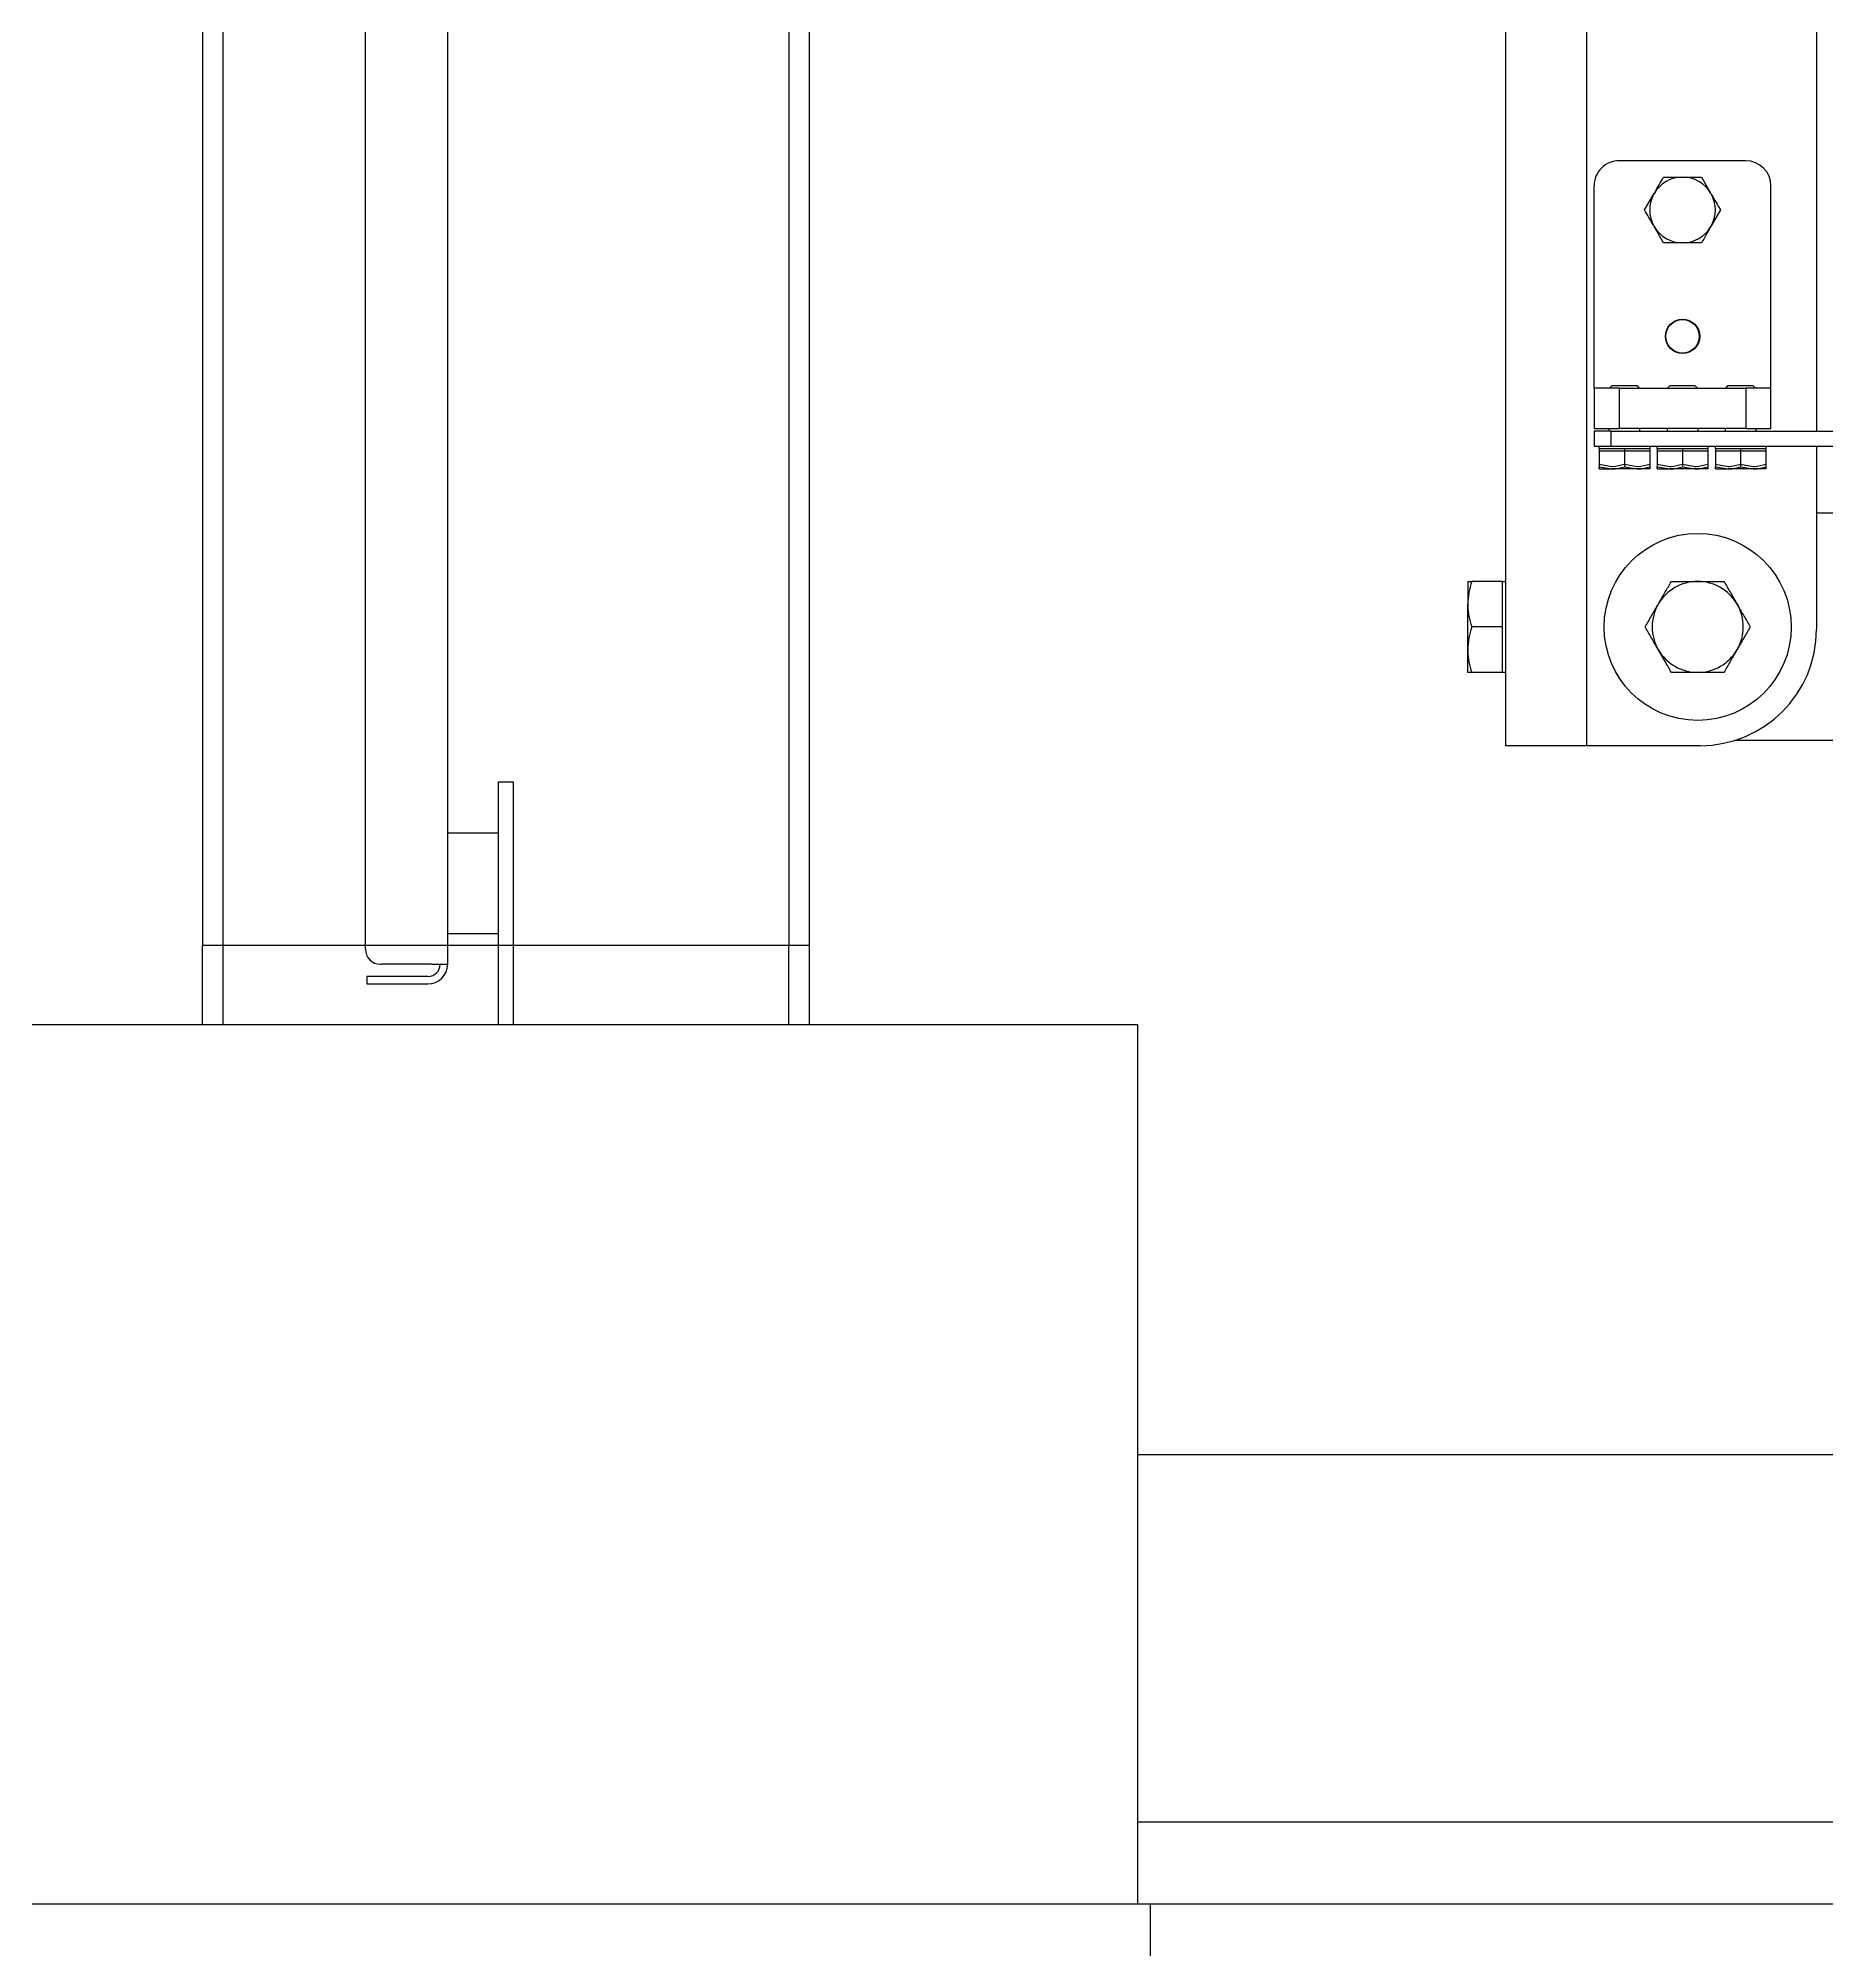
# Model space of a CAD drawing. Header units: inches. Extents: x -955375 to 106222, y -96450 to 64845.
# Drawn here: x 16330.4 to 16684.2, y 26642.1 to 27020.3 of the extents above; entities that cross this region are included whole.
import ezdxf

# ---------------------------------------------------------------- set-up
doc = ezdxf.new("R2010")
doc.units = ezdxf.units.IN
doc.header["$MEASUREMENT"] = 0
doc.linetypes.add('CONTINUA', pattern=[0])
doc.layers.add('ACHUTECH', color=24, linetype='Continuous', lineweight=18)
doc.layers.add('DIBUJO', color=2, linetype='Continuous')
doc.layers.add('P-EQUIPO NUEVO', color=134, linetype='Continuous')
doc.styles.get("Standard").update_dxf_attribs({"font": 'isocp2.shx'})
doc.dimstyles.new('SUPERPEQUEÑA', dxfattribs={"dimtxt": 0.1, "dimasz": 0.05, "dimexe": 0.1, "dimexo": 0.15, "dimgap": 0.05, "dimtad": 1, "dimzin": 0, "dimdsep": 46, "dimtxsty": 'Standard', "dimblk1": 'CRUZZ', "dimblk2": 'CRUZZ', "dimsah": 1, "dimcen": 0.03, "dimse1": 1, "dimse2": 1, "dimclrd": 109, "dimclre": 4, "dimclrt": 173, "dimadec": 0, "dimazin": 0, "dimtfac": 1, "dimtix": 1, "dimtmove": 1, "dimatfit": 3, "dimldrblk": 'CRUZZ', "dimfxl": 1, "dimtolj": 1, "dimtzin": 0, "dimlwd": -1, "dimarcsym": 0})

# ---------------------------------------------------------------- blocks, each defined once
blk = doc.blocks.new('CRUZ')
at = {"layer": 'DIBUJO', "color": 7, "lineweight": -3}
for p, q in [((-0.22, 0), (0.22, 0)), ((0, 0.22), (0, -0.22))]:
    blk.add_line(p, q, dxfattribs=at)
at = {"layer": 'DIBUJO', "color": 7, "lineweight": -3, "const_width": 0.05}
blk.add_lwpolyline([(-0.03, 0, 1), (0.03, 0, 1)], format="xyb", close=True, dxfattribs=at)
blk = doc.blocks.new('CRUZZ')
at = {"layer": 'DIBUJO', "color": 3, "xscale": 10, "yscale": 10, "zscale": 10}
blk.add_blockref('CRUZ', (0, 0), dxfattribs=at)
blk = doc.blocks.new('*D185')
at = {"layer": 'ACHUTECH', "color": 7, "ltscale": 500, "transparency": 16777216}
blk.add_line((5118.65, 54499.15), (5118.65, 25409.93), dxfattribs=at)
at = {"layer": 'Defpoints', "color": 0, "linetype": 'CONTINUA', "ltscale": 500, "transparency": 16777216}
for p in [(26169.23, 54499.2), (5118.65, 25409.88), (6592.24, 25409.88)]:
    blk.add_point(p, dxfattribs=at)
at = {"layer": 'ACHUTECH', "color": 7, "linetype": 'CONTINUA', "ltscale": 500, "transparency": 16777216, "xscale": 0.05, "yscale": 0.05, "zscale": 0.05}
for p, rotation in [((5118.65, 54499.2), 90), ((5118.65, 25409.88), 270)]:
    blk.add_blockref('CRUZZ', p, dxfattribs=dict(at, rotation=rotation))
at = {"layer": 'ACHUTECH', "color": 7, "linetype": 'CONTINUA', "lineweight": 13, "ltscale": 500, "transparency": 16777216, "insert": (5118.56, 39954.54), "char_height": 0.15, "attachment_point": 5, "rotation": 90}
blk.add_mtext('\\A1;29089.32', dxfattribs=at)
blk = doc.blocks.new('*D201')
at = {"layer": 'ACHUTECH', "color": 7, "ltscale": 500, "transparency": 16777216}
blk.add_line((4340.12, 59153.03), (4340.12, 15437.33), dxfattribs=at)
at = {"layer": 'Defpoints', "color": 0, "linetype": 'CONTINUA', "ltscale": 500, "transparency": 16777216}
for p in [(21639.15, 59153.08), (4340.12, 15437.28), (6285.39, 15437.28)]:
    blk.add_point(p, dxfattribs=at)
at = {"layer": 'ACHUTECH', "color": 7, "linetype": 'CONTINUA', "ltscale": 500, "transparency": 16777216, "xscale": 0.05, "yscale": 0.05, "zscale": 0.05}
for p, rotation in [((4340.12, 59153.08), 90), ((4340.12, 15437.28), 270)]:
    blk.add_blockref('CRUZZ', p, dxfattribs=dict(at, rotation=rotation))
at = {"layer": 'ACHUTECH', "color": 7, "linetype": 'CONTINUA', "lineweight": 13, "ltscale": 500, "transparency": 16777216, "insert": (4340.02, 37295.18), "char_height": 0.15, "attachment_point": 5, "rotation": 90}
blk.add_mtext('\\A1;43715.81', dxfattribs=at)
blk = doc.blocks.new('termoformadora 2')
for p, q in [((132724.67, -8313.36), (132724.67, -8623.36)), ((130227.17, -8623.36), (132727.17, -8623.36)), ((132727.17, -8623.36), (132727.17, -8797.36)), ((132727.17, -8623.36), (132977.17, -8623.36)), ((130227.17, -8639.64), (132727.17, -8639.64)), ((132727.17, -8712.36), (130227.17, -8712.36)), ((132727.17, -8797.36), (132977.17, -8797.36)), ((132792.17, -8813.16), (132792.17, -8797.36)), ((132796.17, -8797.36), (132796.17, -8813.16)), ((132850.67, -8797.36), (132850.67, -8845.36)), ((132853.67, -8845.36), (132853.67, -8797.36)), ((132908.17, -8813.16), (132908.17, -8797.36)), ((132912.17, -8797.36), (132912.17, -8813.16)), ((132879.67, -8805.46), (132867.57, -8805.46)), ((132867.57, -8806.96), (132879.67, -8806.96)), ((132879.67, -8806.96), (132879.67, -8805.46)), ((132863.67, -8809.36), (132863.67, -9685.36)), ((132866.89, -8809.36), (132863.67, -8809.36)), ((132866.89, -8809.36), (132876.73, -8809.36)), ((132876.99, -8809.36), (132876.73, -8809.36)), ((132879.94, -8812.36), (132879.94, -9682.36)), ((132796.17, -8813.16), (132792.17, -8813.16)), ((132792.17, -9683.16), (132792.17, -8813.16)), ((132908.17, -8813.16), (132796.17, -8813.16)), ((132796.17, -9683.16), (132796.17, -8813.16)), ((132853.67, -8815.36), (132863.67, -8815.36)), ((132912.17, -8813.16), (132908.17, -8813.16)), ((132908.17, -9683.16), (132908.17, -8813.16)), ((132912.17, -9683.16), (132912.17, -8813.16)), ((132863.67, -8835.36), (132853.67, -8835.36)), ((132850.67, -8845.36), (132853.67, -8845.36)), ((132556.99, -8853.61), (132609.18, -8853.61)), ((132615.89, -8852.61), (132638.39, -8852.61)), ((132638.39, -8852.61), (132654.39, -8852.61)), ((132638.39, -8997.56), (132638.39, -8852.61)), ((132654.39, -8997.56), (132654.39, -8852.61)), ((132654.39, -8867.11), (132654.99, -8867.11)), ((132654.99, -8867.11), (132661.09, -8867.11)), ((132654.99, -8867.11), (132654.99, -8871.61)), ((132661.89, -8867.11), (132661.89, -8871.61)), ((132654.99, -8871.61), (132654.99, -8876.11)), ((132661.89, -8871.61), (132661.89, -8880.61)), ((132592.89, -8911.86), (132592.89, -8875.61)), ((132654.99, -8876.11), (132661.09, -8876.11)), ((132654.99, -8876.11), (132654.99, -8880.61)), ((132654.99, -8880.61), (132654.99, -8885.11)), ((132661.89, -8885.11), (132661.89, -8880.61)), ((132654.99, -8885.11), (132654.39, -8885.11)), ((132654.99, -8885.11), (132661.09, -8885.11)), ((132556.99, -8898.61), (132592.89, -8898.61)), ((132602.89, -8907.36), (132605.39, -8907.36)), ((132602.89, -8910.86), (132602.89, -8907.81)), ((132602.89, -8911.36), (132602.89, -8908.31)), ((132602.89, -8910.86), (132605.39, -8910.86)), ((132605.39, -8907.36), (132610.39, -8907.36)), ((132607.89, -8907.81), (132605.39, -8907.36)), ((132607.89, -8908.31), (132605.39, -8907.86)), ((132605.39, -8910.86), (132607.89, -8910.86)), ((132607.89, -8910.86), (132607.89, -8907.81)), ((132607.89, -8911.36), (132607.89, -8908.31)), ((132607.89, -8910.86), (132610.39, -8910.86)), ((132612.89, -8907.81), (132610.39, -8907.36)), ((132612.89, -8907.36), (132610.39, -8907.36)), ((132612.89, -8908.31), (132610.39, -8907.86)), ((132610.39, -8910.86), (132612.89, -8910.86)), ((132612.89, -8910.86), (132612.89, -8907.81)), ((132612.89, -8911.36), (132612.89, -8908.31)), ((132614.39, -8907.36), (132616.89, -8907.36)), ((132614.39, -8910.86), (132614.39, -8907.81)), ((132614.39, -8911.36), (132614.39, -8908.31)), ((132614.39, -8910.86), (132616.89, -8910.86)), ((132619.39, -8907.81), (132616.89, -8907.36)), ((132616.89, -8907.36), (132621.89, -8907.36)), ((132619.39, -8908.31), (132616.89, -8907.86)), ((132616.89, -8910.86), (132619.39, -8910.86)), ((132619.39, -8910.86), (132619.39, -8907.81)), ((132619.39, -8911.36), (132619.39, -8908.31)), ((132619.39, -8910.86), (132621.89, -8910.86)), ((132624.39, -8907.81), (132621.89, -8907.36)), ((132624.39, -8907.36), (132621.89, -8907.36)), ((132624.39, -8908.31), (132621.89, -8907.86)), ((132621.89, -8910.86), (132624.39, -8910.86)), ((132624.39, -8910.86), (132624.39, -8907.81)), ((132624.39, -8911.36), (132624.39, -8908.31)), ((132625.89, -8907.36), (132628.39, -8907.36)), ((132625.89, -8910.86), (132625.89, -8907.81)), ((132625.89, -8911.36), (132625.89, -8908.31)), ((132625.89, -8910.86), (132628.39, -8910.86)), ((132628.39, -8907.36), (132633.39, -8907.36)), ((132630.89, -8907.81), (132628.39, -8907.36)), ((132630.89, -8908.31), (132628.39, -8907.86)), ((132628.39, -8910.86), (132630.89, -8910.86)), ((132630.89, -8910.86), (132630.89, -8907.81)), ((132630.89, -8911.36), (132630.89, -8908.31)), ((132630.89, -8910.86), (132633.39, -8910.86)), ((132635.89, -8907.81), (132633.39, -8907.36)), ((132635.89, -8907.36), (132633.39, -8907.36)), ((132635.89, -8908.31), (132633.39, -8907.86)), ((132633.39, -8910.86), (132635.89, -8910.86)), ((132635.89, -8910.86), (132635.89, -8907.81)), ((132635.89, -8911.36), (132635.89, -8908.31)), ((132633.51, -8911.86), (132555.39, -8911.86)), ((132602.89, -8911.86), (132602.89, -8911.36)), ((132602.89, -8911.36), (132605.39, -8911.36)), ((132605.39, -8911.36), (132607.89, -8911.36)), ((132607.89, -8911.36), (132610.39, -8911.36)), ((132610.39, -8911.36), (132612.89, -8911.36)), ((132612.89, -8911.36), (132612.89, -8911.86)), ((132614.39, -8911.86), (132614.39, -8911.36)), ((132614.39, -8911.36), (132616.89, -8911.36)), ((132616.89, -8911.36), (132619.39, -8911.36)), ((132619.39, -8911.36), (132621.89, -8911.36)), ((132621.89, -8911.36), (132624.39, -8911.36)), ((132624.39, -8911.36), (132624.39, -8911.86)), ((132625.89, -8911.86), (132625.89, -8911.36)), ((132625.89, -8911.36), (132628.39, -8911.36)), ((132628.39, -8911.36), (132630.89, -8911.36)), ((132630.89, -8911.36), (132633.39, -8911.36)), ((132633.39, -8911.36), (132635.89, -8911.36)), ((132636.89, -8911.86), (132633.51, -8911.86)), ((132633.51, -8911.86), (132633.51, -8914.86)), ((132635.89, -8911.36), (132635.89, -8911.86)), ((132636.89, -8914.86), (132636.89, -8911.86)), ((132633.51, -8914.86), (132555.39, -8914.86)), ((132592.89, -9236.71), (132592.89, -8914.86)), ((132601.89, -8915.36), (132601.89, -8923.36)), ((132606.89, -8915.36), (132601.89, -8915.36)), ((132604.89, -8915.36), (132604.89, -8914.86)), ((132604.89, -8915.36), (132604.89, -8914.86)), ((132606.89, -8915.36), (132631.89, -8915.36)), ((132606.89, -8923.36), (132606.89, -8915.36)), ((132610.89, -8914.86), (132610.89, -8915.36)), ((132610.89, -8914.86), (132610.89, -8915.36)), ((132616.39, -8915.36), (132616.39, -8914.86)), ((132616.39, -8915.36), (132616.39, -8914.86)), ((132622.39, -8914.86), (132622.39, -8915.36)), ((132622.39, -8914.86), (132622.39, -8915.36)), ((132627.89, -8915.36), (132627.89, -8914.86)), ((132627.89, -8915.36), (132627.89, -8914.86)), ((132636.89, -8915.36), (132631.89, -8915.36)), ((132631.89, -8915.36), (132631.89, -8923.36)), ((132633.51, -8914.86), (132636.89, -8914.86)), ((132633.89, -8914.86), (132633.89, -8915.36)), ((132633.89, -8914.86), (132633.89, -8915.36)), ((132636.89, -8923.36), (132636.89, -8915.36)), ((132601.89, -8923.36), (132606.89, -8923.36)), ((132601.89, -8923.36), (132601.89, -8963.36)), ((132605.45, -8923.86), (132604.95, -8923.36)), ((132610.34, -8923.86), (132605.45, -8923.86)), ((132631.89, -8923.36), (132606.89, -8923.36)), ((132610.84, -8923.36), (132610.34, -8923.86)), ((132616.95, -8923.86), (132616.45, -8923.36)), ((132621.84, -8923.86), (132616.95, -8923.86)), ((132622.34, -8923.36), (132621.84, -8923.86)), ((132628.45, -8923.86), (132627.95, -8923.36)), ((132633.34, -8923.86), (132628.45, -8923.86)), ((132631.89, -8923.36), (132636.89, -8923.36)), ((132633.84, -8923.36), (132633.34, -8923.86)), ((132636.89, -8923.36), (132636.89, -8963.36)), ((132623.15, -8952.11), (132625.02, -8955.36)), ((132611.89, -8958.61), (132613.76, -8955.36)), ((132626.9, -8958.61), (132625.02, -8961.86)), ((132615.64, -8965.11), (132613.76, -8961.86)), ((132606.89, -8968.36), (132631.89, -8968.36))]:
    blk.add_line(p, q)
for centre, radius in [((132616.39, -8876.11), 18.5), ((132619.39, -8933.61), 3.4), ((132619.39, -8933.61), 3.31)]:
    blk.add_circle(centre, radius)
for centre, radius, start, end in [((132867.57, -8809.36), 3.9, 90, 180), ((132867.57, -8809.36), 2.4, 90, 180), ((132876.96, -8812.34), 2.98, 359.5638, 89.5577), ((132615.89, -8875.61), 23, 90, 180), ((132616.39, -8876.11), 9, 90, 150), ((132616.39, -8876.11), 9, 30, 90), ((132616.39, -8876.11), 9, 150, 210), ((132616.39, -8876.11), 9, 330, 30), ((132616.39, -8876.11), 9, 210, 270), ((132616.39, -8876.11), 9, 270, 330), ((132619.39, -8958.61), 6.5, 90, 150), ((132619.39, -8958.61), 6.5, 30, 90), ((132619.39, -8958.61), 6.5, 150, 210), ((132619.39, -8958.61), 6.5, 330, 30), ((132606.89, -8963.36), 5, 180, 270), ((132619.39, -8958.61), 6.5, 210, 270), ((132619.39, -8958.61), 6.5, 270, 330), ((132631.89, -8963.36), 5, 270, 0)]:
    blk.add_arc(centre, radius, start, end)
for points, knots in [([(132608.6, -8871.61), (132608.66, -8871.51), (132609.13, -8870.7), (132610.01, -8869.18), (132610.8, -8867.81), (132611.2, -8867.11)], [0, 0, 0, 0, 0.070088, 0.53078, 1, 1, 1, 1]), ([(132611.2, -8867.11), (132612.53, -8867.11), (132614.25, -8867.11), (132616.01, -8867.11), (132616.39, -8867.11)], [0, 0, 0, 0, 0.779637, 1, 1, 1, 1]), ([(132616.39, -8867.11), (132617.81, -8867.11), (132619.57, -8867.11), (132621.26, -8867.11), (132621.59, -8867.11)], [0, 0, 0, 0, 0.803647, 1, 1, 1, 1]), ([(132621.59, -8867.11), (132622.01, -8867.85), (132622.86, -8869.32), (132623.74, -8870.85), (132624.19, -8871.61)], [0, 0, 0, 0, 0.495459, 1, 1, 1, 1]), ([(132661.89, -8871.61), (132661.89, -8871.51), (132661.88, -8870.7), (132661.71, -8869.18), (132661.3, -8867.81), (132661.09, -8867.11)], [0, 0, 0, 0, 0.070087, 0.53078, 1, 1, 1, 1]), ([(132661.09, -8867.11), (132661.42, -8867.11), (132661.85, -8867.11), (132661.88, -8867.11), (132661.89, -8867.11)], [0, 0, 0, 0, 0.779637, 1, 1, 1, 1]), ([(132606, -8876.11), (132606.42, -8875.38), (132607.27, -8873.91), (132608.15, -8872.38), (132608.6, -8871.61)], [0, 0, 0, 0, 0.495455, 1, 1, 1, 1]), ([(132624.19, -8871.61), (132624.25, -8871.72), (132624.71, -8872.53), (132625.59, -8874.05), (132626.39, -8875.42), (132626.79, -8876.11)], [0, 0, 0, 0, 0.070091, 0.530785, 1, 1, 1, 1]), ([(132661.09, -8876.11), (132661.31, -8875.38), (132661.77, -8873.91), (132661.85, -8872.38), (132661.89, -8871.61)], [0, 0, 0, 0, 0.495455, 1, 1, 1, 1]), ([(132608.6, -8880.61), (132608.54, -8880.51), (132608.07, -8879.7), (132607.19, -8878.18), (132606.4, -8876.81), (132606, -8876.11)], [0, 0, 0, 0, 0.070088, 0.530785, 1, 1, 1, 1]), ([(132626.79, -8876.11), (132626.36, -8876.85), (132625.51, -8878.32), (132624.63, -8879.85), (132624.19, -8880.61)], [0, 0, 0, 0, 0.495459, 1, 1, 1, 1]), ([(132661.89, -8880.61), (132661.89, -8880.51), (132661.88, -8879.7), (132661.71, -8878.18), (132661.3, -8876.81), (132661.09, -8876.11)], [0, 0, 0, 0, 0.070088, 0.530785, 1, 1, 1, 1]), ([(132611.2, -8885.11), (132610.77, -8884.38), (132609.92, -8882.91), (132609.04, -8881.38), (132608.6, -8880.61)], [0, 0, 0, 0, 0.495455, 1, 1, 1, 1]), ([(132624.19, -8880.61), (132624.13, -8880.72), (132623.66, -8881.53), (132622.78, -8883.05), (132621.99, -8884.42), (132621.59, -8885.11)], [0, 0, 0, 0, 0.070093, 0.530785, 1, 1, 1, 1]), ([(132661.09, -8885.11), (132661.31, -8884.38), (132661.77, -8882.91), (132661.85, -8881.38), (132661.89, -8880.61)], [0, 0, 0, 0, 0.495455, 1, 1, 1, 1]), ([(132616.39, -8885.11), (132616.01, -8885.11), (132614.25, -8885.11), (132612.53, -8885.11), (132611.2, -8885.11)], [0, 0, 0, 0, 0.220363, 1, 1, 1, 1]), ([(132621.59, -8885.11), (132621.26, -8885.11), (132619.57, -8885.11), (132617.81, -8885.11), (132616.39, -8885.11)], [0, 0, 0, 0, 0.196353, 1, 1, 1, 1]), ([(132661.89, -8885.11), (132661.88, -8885.11), (132661.85, -8885.11), (132661.42, -8885.11), (132661.09, -8885.11)], [0, 0, 0, 0, 0.220363, 1, 1, 1, 1]), ([(132605.39, -8907.36), (132605.33, -8907.37), (132604.49, -8907.37), (132603.66, -8907.6), (132602.89, -8907.81)], [0, 0, 0, 0, 0.070202, 1, 1, 1, 1]), ([(132602.89, -8907.81), (132602.89, -8907.63), (132602.89, -8907.39), (132602.89, -8907.37), (132602.89, -8907.36)], [0, 0, 0, 0, 0.768152, 1, 1, 1, 1]), ([(132605.39, -8907.86), (132605.33, -8907.87), (132604.49, -8907.87), (132603.66, -8908.1), (132602.89, -8908.31)], [0, 0, 0, 0, 0.070202, 1, 1, 1, 1]), ([(132610.39, -8907.36), (132610.33, -8907.37), (132609.49, -8907.37), (132608.66, -8907.6), (132607.89, -8907.81)], [0, 0, 0, 0, 0.0702, 1, 1, 1, 1]), ([(132610.39, -8907.86), (132610.33, -8907.87), (132609.49, -8907.87), (132608.66, -8908.1), (132607.89, -8908.31)], [0, 0, 0, 0, 0.0702, 1, 1, 1, 1]), ([(132612.89, -8907.36), (132612.89, -8907.37), (132612.89, -8907.39), (132612.89, -8907.63), (132612.89, -8907.81)], [0, 0, 0, 0, 0.231848, 1, 1, 1, 1]), ([(132616.89, -8907.36), (132616.83, -8907.37), (132615.99, -8907.37), (132615.16, -8907.6), (132614.39, -8907.81)], [0, 0, 0, 0, 0.070202, 1, 1, 1, 1]), ([(132614.39, -8907.81), (132614.39, -8907.63), (132614.39, -8907.39), (132614.39, -8907.37), (132614.39, -8907.36)], [0, 0, 0, 0, 0.768152, 1, 1, 1, 1]), ([(132616.89, -8907.86), (132616.83, -8907.87), (132615.99, -8907.87), (132615.16, -8908.1), (132614.39, -8908.31)], [0, 0, 0, 0, 0.070202, 1, 1, 1, 1]), ([(132621.89, -8907.36), (132621.83, -8907.37), (132620.99, -8907.37), (132620.16, -8907.6), (132619.39, -8907.81)], [0, 0, 0, 0, 0.070199, 1, 1, 1, 1]), ([(132621.89, -8907.86), (132621.83, -8907.87), (132620.99, -8907.87), (132620.16, -8908.1), (132619.39, -8908.31)], [0, 0, 0, 0, 0.070199, 1, 1, 1, 1]), ([(132624.39, -8907.36), (132624.39, -8907.37), (132624.39, -8907.39), (132624.39, -8907.63), (132624.39, -8907.81)], [0, 0, 0, 0, 0.231848, 1, 1, 1, 1]), ([(132628.39, -8907.36), (132628.33, -8907.37), (132627.49, -8907.37), (132626.66, -8907.6), (132625.89, -8907.81)], [0, 0, 0, 0, 0.070202, 1, 1, 1, 1]), ([(132625.89, -8907.81), (132625.89, -8907.63), (132625.89, -8907.39), (132625.89, -8907.37), (132625.89, -8907.36)], [0, 0, 0, 0, 0.768152, 1, 1, 1, 1]), ([(132628.39, -8907.86), (132628.33, -8907.87), (132627.49, -8907.87), (132626.66, -8908.1), (132625.89, -8908.31)], [0, 0, 0, 0, 0.070202, 1, 1, 1, 1]), ([(132633.39, -8907.36), (132633.33, -8907.37), (132632.49, -8907.37), (132631.66, -8907.6), (132630.89, -8907.81)], [0, 0, 0, 0, 0.070199, 1, 1, 1, 1]), ([(132633.39, -8907.86), (132633.33, -8907.87), (132632.49, -8907.87), (132631.66, -8908.1), (132630.89, -8908.31)], [0, 0, 0, 0, 0.070199, 1, 1, 1, 1]), ([(132635.89, -8907.36), (132635.89, -8907.37), (132635.89, -8907.39), (132635.89, -8907.63), (132635.89, -8907.81)], [0, 0, 0, 0, 0.231848, 1, 1, 1, 1]), ([(132613.76, -8955.36), (132613.81, -8955.29), (132614.44, -8954.19), (132615.06, -8953.11), (132615.64, -8952.11)], [0, 0, 0, 0, 0.070212, 1, 1, 1, 1]), ([(132615.64, -8952.11), (132616.58, -8952.11), (132617.82, -8952.11), (132619.09, -8952.11), (132619.39, -8952.11)], [0, 0, 0, 0, 0.758151, 1, 1, 1, 1]), ([(132619.39, -8952.11), (132620.38, -8952.11), (132621.65, -8952.11), (132622.87, -8952.11), (132623.15, -8952.11)], [0, 0, 0, 0, 0.776287, 1, 1, 1, 1]), ([(132625.02, -8955.36), (132625.07, -8955.44), (132625.7, -8956.54), (132626.32, -8957.61), (132626.9, -8958.61)], [0, 0, 0, 0, 0.070218, 1, 1, 1, 1]), ([(132613.76, -8961.86), (132613.72, -8961.79), (132613.09, -8960.69), (132612.46, -8959.61), (132611.89, -8958.61)], [0, 0, 0, 0, 0.070218, 1, 1, 1, 1]), ([(132625.02, -8961.86), (132624.98, -8961.94), (132624.34, -8963.04), (132623.72, -8964.11), (132623.15, -8965.11)], [0, 0, 0, 0, 0.070212, 1, 1, 1, 1]), ([(132619.39, -8965.11), (132619.09, -8965.11), (132617.82, -8965.11), (132616.58, -8965.11), (132615.64, -8965.11)], [0, 0, 0, 0, 0.241849, 1, 1, 1, 1]), ([(132623.15, -8965.11), (132622.87, -8965.11), (132621.65, -8965.11), (132620.38, -8965.11), (132619.39, -8965.11)], [0, 0, 0, 0, 0.223713, 1, 1, 1, 1])]:
    blk.add_open_spline(points, degree=3, knots=knots)

msp = doc.modelspace()

# ---------------------------------------------------------------- block references
at = {"layer": 'P-EQUIPO NUEVO', "lineweight": 0, "rotation": 180}
msp.add_blockref('termoformadora 2', (149275.079, 18027.72), dxfattribs=at)

# ---------------------------------------------------------------- dimensions: what is measured, and where the dimension line sits
at = {"layer": 'ACHUTECH', "color": 7, "linetype": 'CONTINUA', "lineweight": 13, "ltscale": 500}
for base, p1, p2, picture, middle in [((4340.116, 15437.278), (21639.15, 59153.085), (6285.39, 15437.278), '*D201', (4340.021, 37295.181)), ((5118.653, 25409.883), (26169.229, 54499.203), (6592.24, 25409.883), '*D185', (5118.558, 39954.543))]:
    dim = msp.add_linear_dim(base=base, p1=p1, p2=p2, angle=90, dimstyle='SUPERPEQUEÑA', override={"dimtxt": 0.15, "dimgap": 0.02, "dimclrd": 7, "dimclrt": 7, "dimfxl": 0.2}, dxfattribs=at)
    dim.commit()
    dim.dimension.update_dxf_attribs({"geometry": picture, "text_midpoint": middle})

doc.saveas('drawing.dxf')
